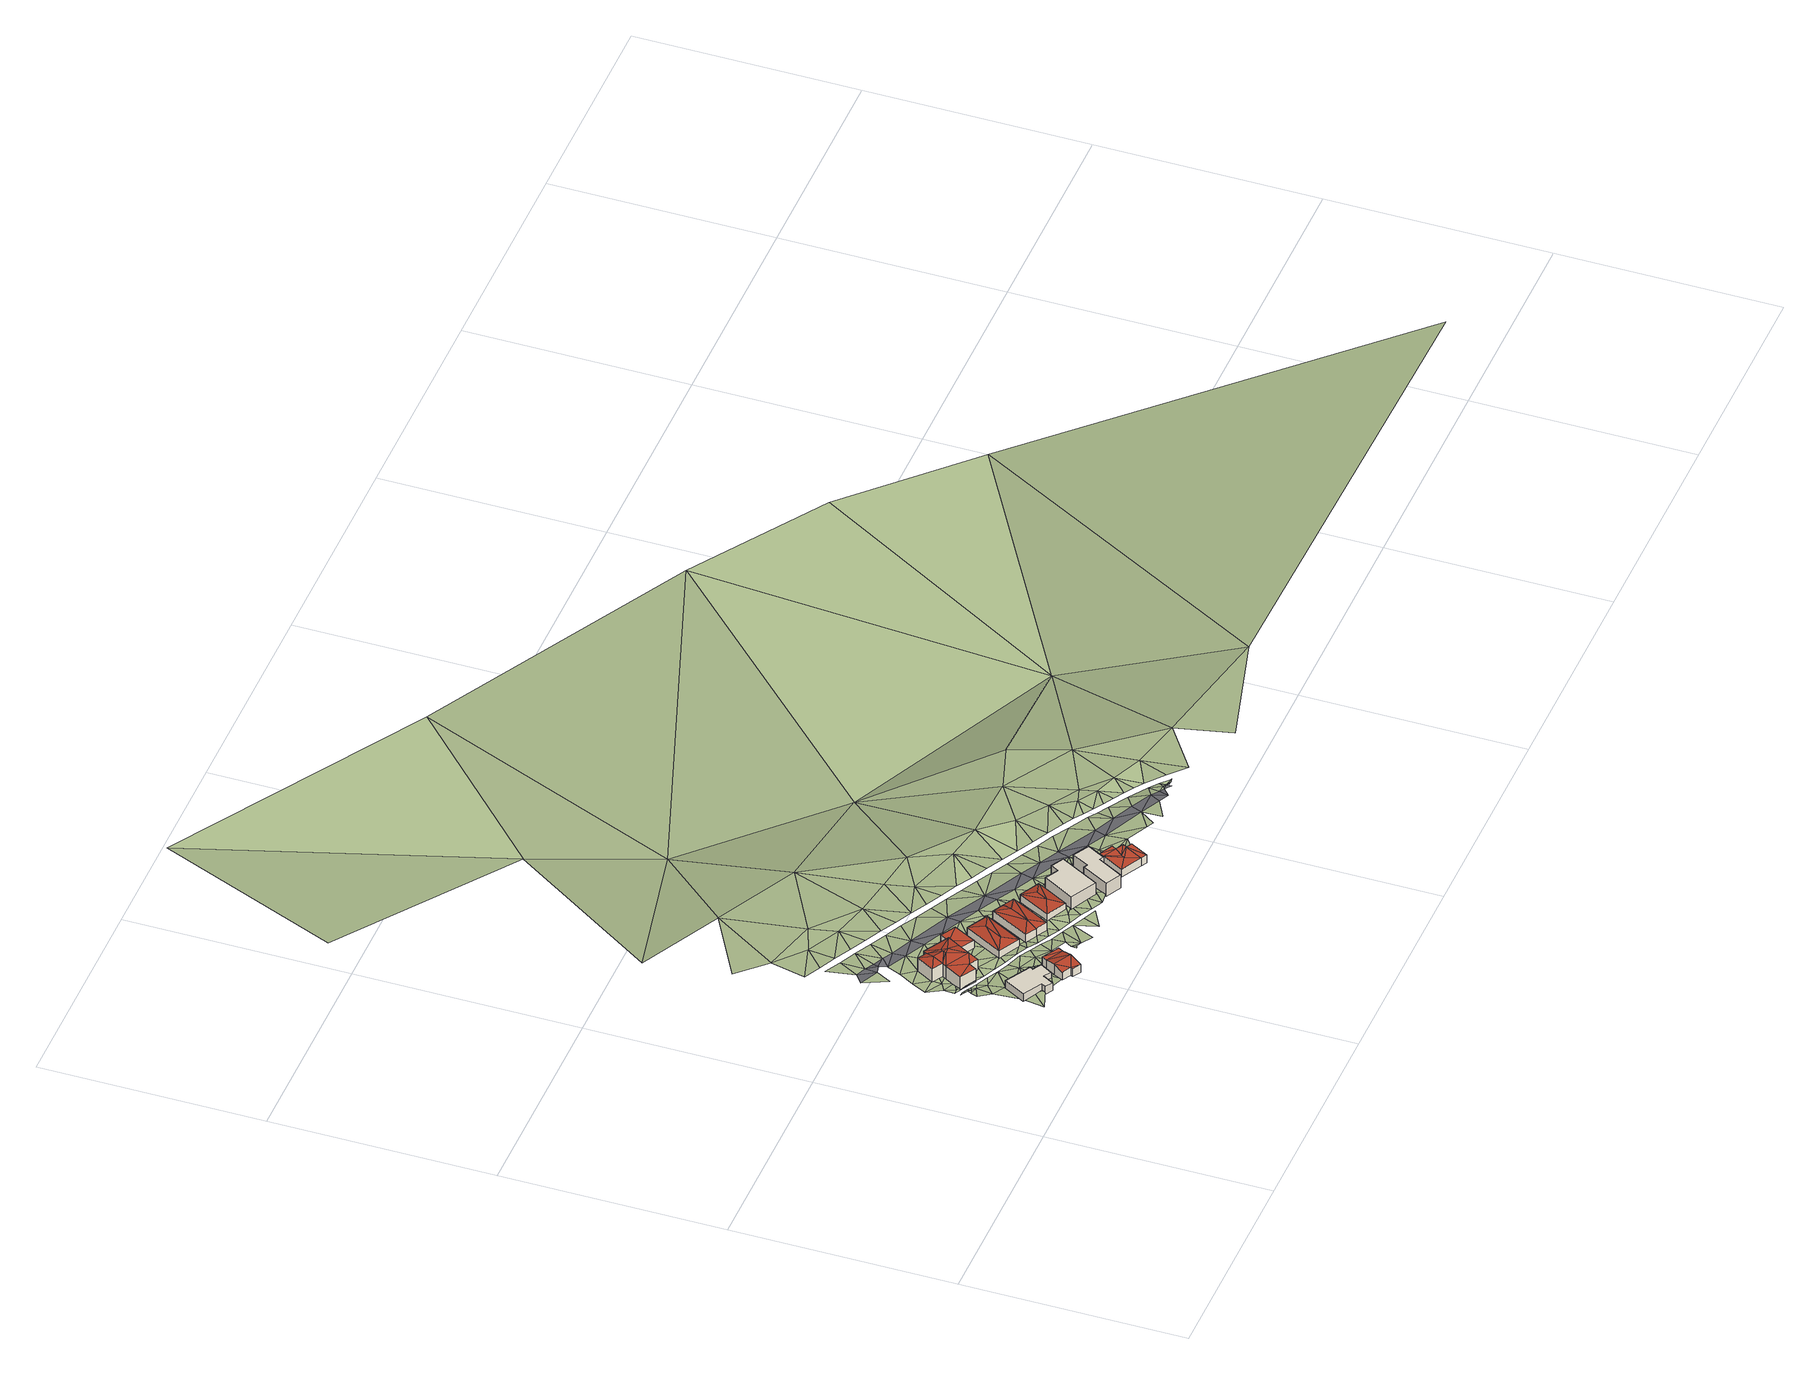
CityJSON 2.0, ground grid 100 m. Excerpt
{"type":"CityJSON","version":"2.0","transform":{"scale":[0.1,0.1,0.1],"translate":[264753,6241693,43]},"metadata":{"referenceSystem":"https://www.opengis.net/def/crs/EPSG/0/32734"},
"CityObjects":{
"building1":{"type":"Building","attributes":{"address":"85 Ritchie Street University Estate Cape Town","building":"house","building:levels":1,"building_height":4.1,"roof_height":83.7,"ground_height":77.7,"plus_code":"4FRW3F64+F4R"},"geometry":[{"type":"Solid","lod":"1","boundaries":[[[[0,1,2,3]],[[1,4,5,2]],[[4,6,7,5]],[[6,8,9,7]],[[8,10,11,9]],[[10,12,13,11]],[[12,14,15,13]],[[14,16,17,15]],[[16,18,19,17]],[[18,0,3,19]],[[3,2,5,7,9,11,13,15,17,19]],[[18,16,14,12,10,8,6,4,1,0]]]]}]},
"building2":{"type":"Building","attributes":{"address":"87 Ritchie Street University Estate Cape Town","building":"house","building:levels":1,"building_height":4.1,"roof_height":84.8,"ground_height":79.6,"plus_code":"4FRW3F64+F57"},"geometry":[{"type":"Solid","lod":"2","boundaries":[[[[20,21,22]],[[20,22,23]],[[21,24,25]],[[21,25,22]],[[24,26,27]],[[24,27,25]],[[25,27,28]],[[28,27,29]],[[30,31,25,28]],[[31,32,22,25]],[[32,33,23,22]],[[33,34,20,23]],[[34,35,21,20]],[[35,36,24,21]],[[36,37,26,24]],[[37,38,27,26]],[[38,39,29,27]],[[39,30,28,29]],[[39,38,37,36,35,34,33,32,31,30]]]],"semantics":{"surfaces":[{"type":"RoofSurface"},{"type":"WallSurface"},{"type":"GroundSurface"}],"values":[[0,0,0,0,0,0,0,0,1,1,1,1,1,1,1,1,1,1,2]]}}]},
"building3":{"type":"Building","attributes":{"address":"56 Selbourne Road University Estate Cape Town","building":"house","building:levels":2,"building_height":6.9,"roof_height":81.7,"ground_height":73.8,"plus_code":"4FRW3F64+J4G"},"geometry":[{"type":"Solid","lod":"2","boundaries":[[[[40,41,42]],[[40,42,43]],[[43,42,44]],[[45,42,41]],[[46,43,47]],[[46,47,48]],[[49,50,51]],[[50,52,51]],[[51,52,53]],[[49,51,54]],[[54,51,53]],[[55,56,48]],[[48,56,46]],[[46,56,53]],[[55,54,56]],[[56,54,53]],[[52,40,57]],[[52,57,53]],[[40,43,57]],[[53,57,46]],[[46,57,43]],[[58,59,55,48]],[[59,60,54,55]],[[60,61,49,54]],[[61,62,50,49]],[[62,63,52,50]],[[63,64,40,52]],[[64,65,41,40]],[[65,66,45,41]],[[66,67,42,45]],[[67,68,44,42]],[[68,69,43,44]],[[69,70,47,43]],[[70,58,48,47]],[[70,69,68,67,66,65,64,63,62,61,60,59,58]]]],"semantics":{"surfaces":[{"type":"RoofSurface"},{"type":"WallSurface"},{"type":"GroundSurface"}],"values":[[0,0,0,0,0,0,0,0,0,0,0,0,0,0,0,0,0,0,0,0,0,1,1,1,1,1,1,1,1,1,1,1,1,1,2]]}}]},
"building4":{"type":"Building","attributes":{"building":"garage","building:levels":1,"building_height":4.1,"roof_height":79.7,"ground_height":74.9,"plus_code":"4FRW3F64+J5Q"},"geometry":[{"type":"Solid","lod":"2","boundaries":[[[[71,72,73]],[[73,72,74]],[[74,72,75]],[[76,77,75,72]],[[77,78,74,75]],[[78,79,73,74]],[[79,80,71,73]],[[80,76,72,71]],[[80,79,78,77,76]]]],"semantics":{"surfaces":[{"type":"RoofSurface"},{"type":"WallSurface"},{"type":"GroundSurface"}],"values":[[0,0,0,1,1,1,1,1,2]]}}]},
"building5":{"type":"Building","attributes":{"address":"58 Selbourne Road University Estate Cape Town","building":"house","building:levels":1,"building_height":4.1,"roof_height":80.8,"ground_height":75.8,"plus_code":"4FRW3F64+H6M"},"geometry":[{"type":"Solid","lod":"2","boundaries":[[[[81,82,83]],[[84,85,86]],[[85,83,86]],[[86,83,82]],[[84,81,85]],[[85,81,83]],[[87,88,81,84]],[[88,89,82,81]],[[89,90,86,82]],[[90,87,84,86]],[[90,89,88,87]]]],"semantics":{"surfaces":[{"type":"RoofSurface"},{"type":"WallSurface"},{"type":"GroundSurface"}],"values":[[0,0,0,0,0,0,1,1,1,1,2]]}}]},
"building6":{"type":"Building","attributes":{"address":"60A Selbourne Road University Estate Cape Town","building":"house","building:levels":1,"building_height":4.1,"roof_height":81.7,"ground_height":77,"plus_code":"4FRW3F64+H72"},"geometry":[{"type":"Solid","lod":"2","boundaries":[[[[91,92,93]],[[94,95,96]],[[91,95,94]],[[91,94,92]],[[97,98,91,93]],[[98,99,95,91]],[[99,100,96,95]],[[100,101,94,96]],[[101,102,92,94]],[[102,97,93,92]],[[102,101,100,99,98,97]]]],"semantics":{"surfaces":[{"type":"RoofSurface"},{"type":"WallSurface"},{"type":"GroundSurface"}],"values":[[0,0,0,0,1,1,1,1,1,1,2]]}}]},
"building7":{"type":"Building","attributes":{"address":"60 Selbourne Road University Estate Cape Town","building":"house","building:levels":1,"building_height":4.1,"roof_height":82.1,"ground_height":77.2,"plus_code":"4FRW3F64+H74"},"geometry":[{"type":"Solid","lod":"2","boundaries":[[[[103,104,105]],[[106,107,108]],[[107,104,108]],[[108,104,103]],[[109,110,107,106]],[[110,111,104,107]],[[111,112,105,104]],[[112,113,103,105]],[[113,114,108,103]],[[114,109,106,108]],[[114,113,112,111,110,109]]]],"semantics":{"surfaces":[{"type":"RoofSurface"},{"type":"WallSurface"},{"type":"GroundSurface"}],"values":[[0,0,0,0,1,1,1,1,1,1,2]]}}]},
"building8":{"type":"Building","attributes":{"address":"62 Selbourne Road University Estate Cape Town","building":"house","building:levels":1,"building_height":4.1,"roof_height":82.9,"ground_height":77.6,"plus_code":"4FRW3F64+G8P"},"geometry":[{"type":"Solid","lod":"2","boundaries":[[[[115,116,117]],[[118,119,120]],[[117,120,115]],[[115,120,119]],[[116,118,120]],[[116,120,117]],[[121,122,118,116]],[[122,123,119,118]],[[123,124,115,119]],[[124,121,116,115]],[[124,123,122,121]]]],"semantics":{"surfaces":[{"type":"RoofSurface"},{"type":"WallSurface"},{"type":"GroundSurface"}],"values":[[0,0,0,0,0,0,1,1,1,1,2]]}}]},
"building9":{"type":"Building","attributes":{"address":"64 Selbourne Road University Estate Cape Town","building":"house","building:levels":2,"building_height":6.9,"roof_height":86,"ground_height":78.4,"plus_code":"4FRW3F64+G98"},"geometry":[{"type":"Solid","lod":"1","boundaries":[[[[125,126,127,128]],[[126,129,130,127]],[[129,131,132,130]],[[131,133,134,132]],[[133,135,136,134]],[[135,125,128,136]],[[128,127,130,132,134,136]],[[135,133,131,129,126,125]]]]}]},
"building10":{"type":"Building","attributes":{"address":"66 Selbourne Road University Estate Cape Town","building":"house","building:levels":2,"building_height":6.9,"roof_height":86.3,"ground_height":78.8,"plus_code":"4FRW3F64+FCM"},"geometry":[{"type":"Solid","lod":"1","boundaries":[[[[137,138,139,140]],[[138,141,142,139]],[[141,143,144,142]],[[143,145,146,144]],[[145,147,148,146]],[[147,149,150,148]],[[149,151,152,150]],[[151,137,140,152]],[[140,139,142,144,146,148,150,152]],[[151,149,147,145,143,141,138,137]]]]}]},
"building11":{"type":"Building","attributes":{"address":"68 Selbourne Road University Estate Cape Town","building":"house","building:levels":1,"building_height":4.1,"roof_height":84.2,"ground_height":79.5,"plus_code":"4FRW3F64+FF4"},"geometry":[{"type":"Solid","lod":"2","boundaries":[[[[153,154,155]],[[153,155,156]],[[157,158,159]],[[157,159,160]],[[161,162,153]],[[161,153,163]],[[154,153,162]],[[158,161,159]],[[159,161,163]],[[162,164,154]],[[158,164,162]],[[158,162,161]],[[165,166,158,157]],[[166,167,164,158]],[[167,168,154,164]],[[168,169,155,154]],[[169,170,156,155]],[[170,171,153,156]],[[171,172,163,153]],[[172,173,159,163]],[[173,174,160,159]],[[174,165,157,160]],[[174,173,172,171,170,169,168,167,166,165]]]],"semantics":{"surfaces":[{"type":"RoofSurface"},{"type":"WallSurface"},{"type":"GroundSurface"}],"values":[[0,0,0,0,0,0,0,0,0,0,0,0,1,1,1,1,1,1,1,1,1,1,2]]}}]},
"terrain1":{"type":"TINRelief","geometry":[{"type":"CompositeSurface","lod":"1","boundaries":[[[175,176,177]],[[178,177,176]],[[179,180,175]],[[178,181,177]],[[180,182,183]],[[184,185,186]],[[182,187,183]],[[185,188,186]],[[188,185,189]],[[189,187,190]],[[179,191,180]],[[187,182,190]],[[188,189,192]],[[193,194,195]],[[196,193,195]],[[189,190,192]],[[182,180,191]],[[197,192,190]],[[197,190,182]],[[198,193,196]],[[199,200,194]],[[197,182,201]],[[202,198,196]],[[203,194,193]],[[191,201,182]],[[193,198,203]],[[204,205,206]],[[204,207,205]],[[198,202,208]],[[203,199,194]],[[200,199,209]],[[200,209,210]],[[208,202,211]],[[212,201,191]],[[191,179,213]],[[213,179,214]],[[211,215,208]],[[207,216,205]],[[199,203,217]],[[199,218,209]],[[213,212,191]],[[211,219,215]],[[220,214,221]],[[222,205,216]],[[199,217,218]],[[210,209,61]],[[223,224,225]],[[226,227,228]],[[220,213,214]],[[221,223,220]],[[216,35,222]],[[217,229,218]],[[210,61,230]],[[35,231,222]],[[219,232,215]],[[225,233,223]],[[215,232,234]],[[231,233,225]],[[233,220,223]],[[235,232,219]],[[236,231,35]],[[231,236,233]],[[213,220,237]],[[238,220,233]],[[238,233,236]],[[220,239,237]],[[240,241,242]],[[243,244,61]],[[245,232,235]],[[246,230,61]],[[242,241,247]],[[248,238,236]],[[239,220,238]],[[245,235,249]],[[246,250,230]],[[232,245,251]],[[61,244,252]],[[253,254,255]],[[248,256,238]],[[257,245,249]],[[61,252,246]],[[244,258,252]],[[259,256,248]],[[260,247,261]],[[253,255,262]],[[239,238,263]],[[242,247,260]],[[264,252,258]],[[263,238,256]],[[251,245,265]],[[266,260,261]],[[267,251,268]],[[255,254,269]],[[245,257,270]],[[251,265,268]],[[271,252,264]],[[263,256,272]],[[270,257,273]],[[274,275,276]],[[271,246,252]],[[277,276,275]],[[76,80,264]],[[278,279,266]],[[266,279,260]],[[277,280,276]],[[256,281,272]],[[264,80,271]],[[281,256,280]],[[273,282,270]],[[283,282,273]],[[262,284,285]],[[87,268,265]],[[286,262,255]],[[280,277,287]],[[288,289,269]],[[255,269,289]],[[290,270,282]],[[291,282,283]],[[270,290,292]],[[293,279,278]],[[281,280,287]],[[294,293,278]],[[291,283,295]],[[80,296,271]],[[297,298,277]],[[299,268,87]],[[287,277,298]],[[288,300,289]],[[290,301,292]],[[296,80,299]],[[301,302,292]],[[295,303,291]],[[303,295,304]],[[289,286,255]],[[262,286,284]],[[293,294,305]],[[300,306,289]],[[302,301,307]],[[299,87,308]],[[302,307,309]],[[296,299,308]],[[303,304,310]],[[311,308,87]],[[298,312,313]],[[310,304,314]],[[294,315,305]],[[98,309,307]],[[98,311,309]],[[310,316,303]],[[315,294,317]],[[313,312,318]],[[319,310,314]],[[314,320,319]],[[321,308,311]],[[98,321,311]],[[289,306,322]],[[289,322,286]],[[310,323,316]],[[322,306,324]],[[109,321,98]],[[310,319,325]],[[308,321,326]],[[327,319,320]],[[328,327,320]],[[326,321,109]],[[327,325,319]],[[323,329,316]],[[315,317,330]],[[331,322,324]],[[325,327,332]],[[327,328,333]],[[326,109,334]],[[329,323,121]],[[335,325,332]],[[329,334,109]],[[328,336,333]],[[337,330,317]],[[338,335,332]],[[334,329,121]],[[337,317,339]],[[338,340,335]],[[333,336,341]],[[284,286,342]],[[340,338,343]],[[336,344,341]],[[322,342,286]],[[345,322,331]],[[346,347,331]],[[348,340,343]],[[349,334,121]],[[284,350,351]],[[348,343,352]],[[353,349,121]],[[354,341,344]],[[352,353,348]],[[337,339,355]],[[347,346,356]],[[331,347,345]],[[357,341,354]],[[352,358,353]],[[341,357,359]],[[352,360,358]],[[355,339,361]],[[349,353,362]],[[363,347,356]],[[362,353,358]],[[322,345,342]],[[364,359,357]],[[360,365,358]],[[365,362,358]],[[339,366,361]],[[367,359,364]],[[339,368,366]],[[364,369,367]],[[131,359,367]],[[131,362,365]],[[370,371,372]],[[372,373,370]],[[374,375,373]],[[373,372,374]],[[347,376,345]],[[347,363,377]],[[131,367,145]],[[377,363,378]],[[362,131,379]],[[374,372,166]],[[366,368,380]],[[166,381,374]],[[342,345,376]],[[342,350,284]],[[379,131,145]],[[350,382,351]],[[368,383,380]],[[166,384,381]],[[377,378,385]],[[145,386,387]],[[376,347,377]],[[386,381,384]],[[379,145,387]],[[388,386,384]],[[389,382,390]],[[386,379,387]],[[383,391,380]],[[377,385,392]],[[393,386,388]],[[394,395,396]],[[396,393,388]],[[379,386,397]],[[395,398,399]],[[391,383,400]],[[400,383,401]],[[386,393,397]],[[395,402,396]],[[393,396,402]],[[399,402,395]],[[392,403,377]],[[397,393,404]],[[376,377,403]],[[392,405,403]],[[401,406,400]],[[393,402,404]],[[401,407,406]],[[408,404,402]],[[401,409,407]],[[405,410,411]],[[405,411,403]],[[412,411,410]],[[342,376,413]],[[408,414,404]],[[407,409,415]],[[414,408,416]],[[409,417,415]],[[342,413,350]],[[412,418,419]],[[412,419,411]],[[403,413,376]],[[420,415,417]],[[418,421,419]],[[422,423,414]],[[417,424,420]],[[424,417,425]],[[421,426,427]],[[403,411,428]],[[421,427,419]],[[426,429,427]],[[424,425,430]],[[425,431,430]],[[411,419,428]],[[432,433,429]],[[429,433,427]],[[434,419,427]],[[433,432,435]],[[430,431,436]],[[435,437,433]],[[434,427,433]],[[436,431,438]],[[403,428,413]],[[419,434,428]],[[439,438,440]],[[439,436,438]],[[441,439,440]],[[441,442,439]],[[443,442,441]],[[439,442,444]],[[445,442,443]],[[443,446,445]],[[446,447,445]],[[445,444,442]],[[433,437,448]],[[447,449,445]],[[449,444,445]],[[447,450,449]],[[439,451,436]],[[448,437,452]],[[444,451,439]],[[448,434,433]],[[444,449,453]],[[449,450,453]],[[451,444,453]],[[453,450,454]],[[455,448,452]],[[456,451,453]],[[456,453,454]],[[390,382,457]],[[457,382,350]],[[458,448,455]],[[459,428,434]],[[458,455,460]],[[459,434,448]],[[461,458,460]],[[428,462,413]],[[448,458,459]],[[428,459,462]],[[458,461,463]],[[458,463,459]],[[413,462,464]],[[464,462,459]],[[350,413,465]],[[464,459,463]],[[466,463,467]],[[465,457,350]],[[466,464,463]],[[464,465,413]],[[464,466,468]],[[464,469,465]],[[464,468,469]],[[468,466,470]]]}]},
"road1":{"type":"Road","attributes":{"highway":"residential","name":"Selbourne Road","surface":"asphalt","lanes":1,"width":5.6,"oneway":"yes"},"geometry":[{"type":"MultiSurface","lod":"1","boundaries":[[[241,226,228]],[[228,247,241]],[[471,247,228]],[[247,471,261]],[[266,471,250]],[[471,266,261]],[[250,278,266]],[[278,250,246]],[[246,294,278]],[[294,246,271]],[[296,294,271]],[[294,296,317]],[[308,317,296]],[[308,326,317]],[[326,339,317]],[[334,339,326]],[[349,339,334]],[[368,339,349]],[[362,368,349]],[[362,383,368]],[[379,383,362]],[[401,383,379]],[[397,401,379]],[[401,397,409]],[[404,409,397]],[[409,404,417]],[[414,417,404]],[[417,414,425]],[[414,431,425]],[[431,414,423]],[[431,423,472]],[[431,472,438]],[[472,440,438]],[[440,473,441]],[[443,441,474]]]}]}
},
"vertices":[
[452,330,347],[396,233,347],[396,233,388],[452,330,388],[483,184,347],[483,184,388],[472,164,347],[472,164,388],[504,145,347],[504,145,388],[532,193,347],[532,193,388],[565,174,347],[565,174,388],[598,229,347],[598,229,388],[559,251,347],[559,251,388],[567,265,347],[567,265,388],
[622,234,407],[610,212,407],[687,169,407],[699,190,407],[583,166,420],[662,124,420],[559,124,407],[599,101,407],[632,70,407],[594,91,407],[632,70,366],[662,124,366],[687,169,366],[699,190,366],[622,234,366],[610,212,366],[583,166,366],[559,124,366],[599,101,366],[594,91,366],
[468,596,377],[421,514,377],[513,510,377],[578,536,377],[552,488,377],[492,473,377],[559,621,390],[609,591,377],[640,646,377],[475,720,377],[429,639,377],[490,657,390],[477,612,377],[537,632,390],[516,696,377],[525,711,377],[545,645,390],[530,617,390],[640,646,308],[525,711,308],[516,696,308],[475,720,308],[429,639,308],[477,612,308],[468,596,308],[421,514,308],[492,473,308],[513,510,308],[552,488,308],[578,536,308],[609,591,308],
[663,689,360],[640,646,360],[732,651,360],[678,550,360],[609,591,360],[640,646,319],[609,591,319],[678,550,319],[732,651,319],[663,689,319],
[641,427,369],[737,375,369],[713,447,382],[736,600,369],[755,528,382],[832,549,369],[736,600,328],[641,427,328],[737,375,328],[832,549,328],
[856,535,381],[883,463,394],[907,507,381],[838,379,394],[762,356,381],[812,330,381],[907,507,340],[856,535,340],[762,356,340],[812,330,340],[838,379,340],[883,463,340],
[862,303,383],[838,379,396],[812,330,383],[907,507,383],[883,463,396],[958,480,383],[907,507,342],[883,463,342],[838,379,342],[812,330,342],[862,303,342],[958,480,342],
[1079,416,387],[989,464,387],[1012,399,400],[910,318,387],[999,270,387],[983,346,400],[989,464,346],[910,318,346],[999,270,346],[1079,416,346],
[1083,390,354],[1006,248,354],[1006,248,423],[1083,390,423],[1123,185,354],[1123,185,423],[1221,363,354],[1221,363,423],[1163,394,354],[1163,394,423],[1143,358,354],[1143,358,423],
[1200,105,358],[1265,221,358],[1265,221,427],[1200,105,427],[1283,211,358],[1283,211,427],[1328,292,358],[1328,292,427],[1255,332,358],[1255,332,427],[1213,256,358],[1213,256,427],[1196,265,358],[1196,265,427],[1129,143,358],[1129,143,427],
[1400,155,406],[1355,73,406],[1381,59,406],[1426,141,406],[1325,243,406],[1314,222,406],[1374,192,406],[1385,211,406],[1343,155,406],[1334,140,406],[1410,172,406],[1260,124,406],[1325,243,365],[1314,222,365],[1260,124,365],[1355,73,365],[1381,59,365],[1426,141,365],[1400,155,365],[1410,172,365],[1374,192,365],[1385,211,365],
[396,233,359],[377,135,363],[448,204,362],[472,164,368],[452,330,350],[406,368,342],[483,184,368],[429,449,328],[374,424,336],[371,494,328],[387,485,328],[387,492,328],[394,458,328],[400,485,328],[404,475,328],[413,464,328],[456,408,337],[412,478,328],[400,525,322],[384,573,317],[378,522,322],[411,504,322],[425,471,328],[421,514,325],[425,597,314],[357,643,309],[450,457,328],[436,490,328],[440,548,319],[504,145,371],[565,174,368],[532,193,368],[559,124,372],[457,493,328],[429,639,314],[395,712,303],[461,476,328],[501,428,335],[551,400,335],[497,304,347],[492,473,330],[583,166,368],[468,596,320],[460,622,314],[511,447,330],[583,319,354],[532,284,363],[578,195,368],[567,265,362],[559,251,363],[576,241,366],[346,919,287],[385,807,297],[423,875,295],[477,612,315],[434,780,303],[598,229,366],[552,488,333],[604,266,362],[513,510,327],[562,419,335],[622,234,367],[601,372,342],[660,277,362],[652,343,358],[381,1087,273],[395,955,283],[451,1047,275],[516,696,313],[525,711,309],[641,427,341],[557,801,300],[435,933,289],[664,210,367],[612,391,342],[472,848,295],[578,536,332],[558,750,304],[327,1155,267],[397,1115,271],[492,1200,267],[722,232,363],[663,362,351],[542,702,309],[699,190,371],[522,1007,281],[475,910,287],[371,1317,260],[702,315,355],[570,686,315],[680,497,334],[518,886,293],[609,591,327],[678,550,331],[468,1076,277],[737,375,344],[642,753,310],[753,287,357],[713,334,355],[757,133,378],[775,141,374],[774,163,366],[798,128,374],[562,862,293],[593,967,285],[791,194,366],[803,259,353],[762,356,344],[764,306,350],[594,1628,236],[258,1445,252],[611,1246,272],[853,230,360],[539,1036,281],[633,1121,278],[786,401,342],[812,330,348],[761,419,341],[663,927,290],[648,814,306],[814,278,353],[727,706,318],[852,99,371],[904,202,363],[732,651,323],[609,996,285],[809,446,342],[784,462,339],[862,303,352],[865,249,355],[734,888,295],[680,956,291],[833,490,343],[812,659,325],[812,514,337],[910,318,362],[832,549,335],[925,98,373],[954,174,369],[915,221,363],[804,848,297],[910,391,355],[821,718,321],[1005,145,378],[958,244,368],[966,193,373],[865,580,335],[795,1077,285],[950,391,359],[750,916,294],[999,270,368],[897,612,331],[1006,248,368],[1016,164,374],[958,480,347],[875,808,303],[821,876,300],[1025,283,370],[1077,210,373],[982,564,335],[1018,305,363],[1066,136,379],[945,768,306],[1045,320,363],[994,621,330],[1041,346,363],[1123,185,374],[947,1429,257],[1064,355,358],[1129,143,379],[964,1046,291],[892,836,303],[986,921,298],[1060,381,358],[1067,517,337],[1045,2015,83],[241,1828,213],[1083,390,356],[1079,416,349],[1158,195,374],[1016,728,310],[962,796,306],[1177,230,365],[1122,410,350],[1172,274,362],[1143,358,355],[1086,688,316],[1151,470,344],[1033,757,312],[1196,265,362],[1163,394,355],[1157,649,315],[1232,291,362],[1168,525,339],[1213,256,362],[1233,163,369],[1260,124,377],[1287,173,370],[1245,186,369],[1283,211,365],[1265,221,364],[1149,1015,298],[1220,841,311],[1103,717,312],[1321,376,351],[1227,609,321],[1302,246,365],[905,2591,28],[1254,477,343],[1325,243,366],[1174,677,318],[1328,292,362],[1302,332,359],[1349,230,366],[8,3106,133],[439,3963,56],[1298,569,324],[1245,637,321],[1394,270,362],[1374,192,371],[1410,172,371],[1385,211,366],[1406,328,356],[1400,155,371],[1426,141,388],[1368,529,329],[1341,429,346],[1483,183,375],[1387,807,319],[1491,281,359],[1315,597,323],[1439,489,334],[1510,449,334],[1574,132,384],[1514,333,354],[1386,557,329],[1497,672,322],[1456,517,332],[1624,1419,103],[1661,187,378],[1592,393,344],[1606,114,384],[1600,285,363],[1527,477,337],[1625,576,330],[1633,365,343],[1569,449,341],[1651,90,390],[1746,140,385],[1675,336,348],[1687,237,372],[1610,420,340],[1674,468,345],[1694,800,312],[1652,392,343],[1757,280,354],[1773,188,380],[1694,363,346],[1757,411,350],[1750,490,339],[1736,335,349],[1840,223,356],[1777,306,354],[1817,164,373],[1850,162,373],[1838,152,373],[1849,146,388],[1857,147,373],[1860,140,388],[1863,152,373],[1863,143,388],[1862,139,388],[1864,138,388],[1855,375,353],[1866,143,388],[1873,137,384],[1876,189,362],[1819,277,357],[1882,155,362],[1894,140,384],[1861,249,357],[1912,154,362],[1645,3282,5],[1997,318,351],[1994,609,326],[1934,179,363],[2007,109,367],[1918,870,310],[2219,259,367],[2659,944,104],[2850,2601,36],[2852,160,332],[2272,4,373],[3961,1700,44],[3440,2197,52],[5273,198,153],
[461,886,295],[1788,116,387],[1848,123,388],[1858,135,388]
]}
